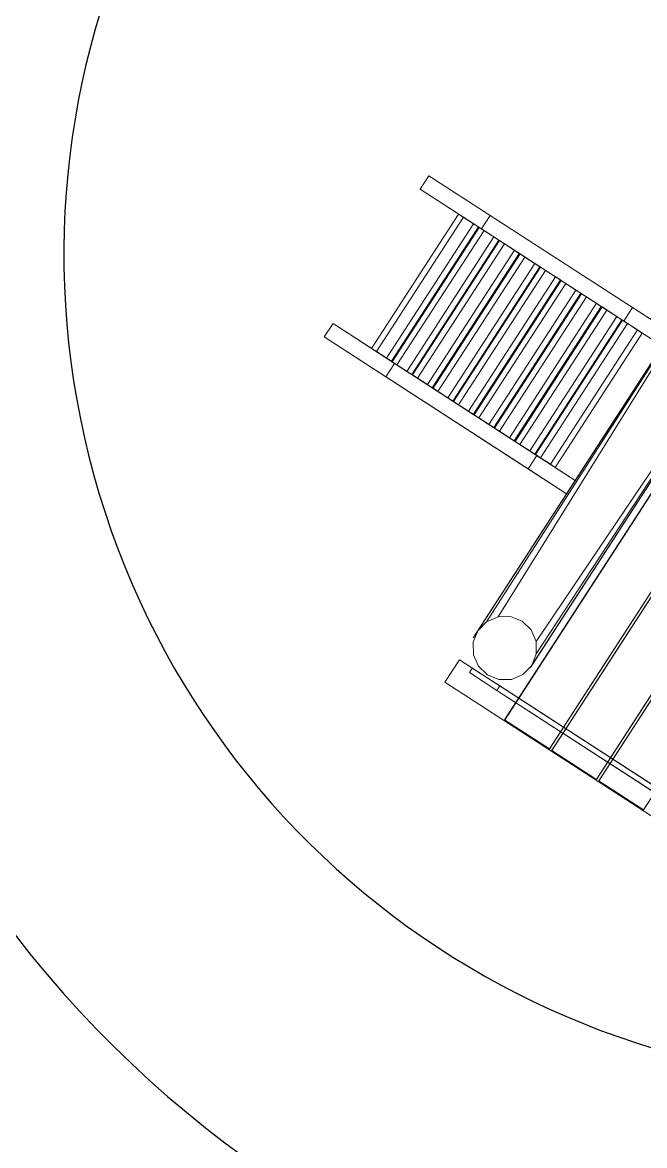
# Model space of a CAD drawing. Header units: inches. Extents: x 139 to 559, y -1 to 295.
# Drawn here: x 236.148 to 237.267, y 153.383 to 155.403 of the extents above; entities that cross this region are included whole.
import ezdxf

# ---------------------------------------------------------------- set-up
doc = ezdxf.new("R2010")
doc.units = ezdxf.units.IN
doc.header["$MEASUREMENT"] = 0
for name, color, linetype, lineweight in [('01 juegos infantiles', 32, 'Continuous', 5), ('ARSIR', 31, 'Continuous', 5), ('ARSIR BETON', 8, 'Continuous', 5), ('RUMPUT', 93, 'Continuous', 0), ('Standard', 7, 'Continuous', 0)]:
    doc.layers.add(name, color=color, linetype=linetype, lineweight=lineweight)

# ---------------------------------------------------------------- blocks, each defined once
blk = doc.blocks.new('A$C56F7531D')
at = {"layer": '01 juegos infantiles', "color": 1}
blk.add_line((0.5188, 0.2589, -1.7353), (0.5187, 0.0943, -1.7353), dxfattribs=at)
at = {"layer": '01 juegos infantiles', "color": 32, "linetype": 'ByBlock'}
for points in [[(0.6465, 0.0015, -2.1974), (0.7425, 0.0015, -2.1974), (0.7425, 2.094, -2.1974), (0.6465, 2.094, -2.1974)], [(0.6465, 2.094, -2.1571), (0.6465, 0.0015, -2.1571), (0.6465, 0.0015, -2.1974), (0.6465, 2.094, -2.1974)], [(0.6465, 0.0015, -2.1571), (0.6465, 2.094, -2.1571), (0.7425, 2.094, -2.1571), (0.7425, 0.0015, -2.1571)], [(0.7425, 0.0015, -2.1974), (0.7425, 0.0015, -2.1571), (0.7425, 2.094, -2.1571), (0.7425, 2.094, -2.1974)], [(0.7473, 0.0015, -2.1974), (0.8433, 0.0015, -2.1974), (0.8433, 2.094, -2.1974), (0.7473, 2.094, -2.1974)], [(0.7473, 2.094, -2.1571), (0.7473, 0.0015, -2.1571), (0.7473, 0.0015, -2.1974), (0.7473, 2.094, -2.1974)], [(0.7473, 0.0015, -2.1571), (0.7473, 2.094, -2.1571), (0.8433, 2.094, -2.1571), (0.8433, 0.0015, -2.1571)], [(0.8433, 0.0015, -2.1974), (0.8433, 0.0015, -2.1571), (0.8433, 2.094, -2.1571), (0.8433, 2.094, -2.1974)], [(0.8481, 0.0015, -2.1974), (0.9441, 0.0015, -2.1974), (0.9441, 2.094, -2.1974), (0.8481, 2.094, -2.1974)], [(0.8481, 2.094, -2.1571), (0.8481, 0.0015, -2.1571), (0.8481, 0.0015, -2.1974), (0.8481, 2.094, -2.1974)], [(0.8481, 0.0015, -2.1571), (0.8481, 2.094, -2.1571), (0.9441, 2.094, -2.1571), (0.9441, 0.0015, -2.1571)], [(0.9441, 0.0015, -2.1974), (0.9441, 0.0015, -2.1571), (0.9441, 2.094, -2.1571), (0.9441, 2.094, -2.1974)], [(0.6465, 0.0005, -1.2375), (0.7425, 0.0005, -1.2375), (0.7425, 1.1524, -1.2375), (0.6465, 1.1524, -1.2375)], [(0.6465, 1.1524, -1.2375), (0.6465, 1.1524, -1.1972), (0.6465, 0.0005, -1.1972), (0.6465, 0.0005, -1.2375)], [(0.6465, 0.0005, -1.1972), (0.6465, 1.1524, -1.1972), (0.7425, 1.1524, -1.1972), (0.7425, 0.0005, -1.1972)], [(0.7425, 0.0005, -1.2375), (0.7425, 0.0005, -1.1972), (0.7425, 1.1524, -1.1972), (0.7425, 1.1524, -1.2375)], [(0.7473, 0.0005, -1.2375), (0.8433, 0.0005, -1.2375), (0.8433, 1.1524, -1.2375), (0.7473, 1.1524, -1.2375)], [(0.7473, 1.1524, -1.2375), (0.7473, 1.1524, -1.1972), (0.7473, 0.0005, -1.1972), (0.7473, 0.0005, -1.2375)], [(0.7473, 0.0005, -1.1972), (0.7473, 1.1524, -1.1972), (0.8433, 1.1524, -1.1972), (0.8433, 0.0005, -1.1972)], [(0.8433, 0.0005, -1.2375), (0.8433, 0.0005, -1.1972), (0.8433, 1.1524, -1.1972), (0.8433, 1.1524, -1.2375)], [(0.8481, 0.0005, -1.2375), (0.9441, 0.0005, -1.2375), (0.9441, 1.1524, -1.2375), (0.8481, 1.1524, -1.2375)], [(0.8481, 1.1524, -1.2375), (0.8481, 1.1524, -1.1972), (0.8481, 0.0005, -1.1972), (0.8481, 0.0005, -1.2375)], [(0.8481, 0.0005, -1.1972), (0.8481, 1.1524, -1.1972), (0.9441, 1.1524, -1.1972), (0.9441, 0.0005, -1.1972)], [(0.9441, 0.0005, -1.2375), (0.9441, 0.0005, -1.1972), (0.9441, 1.1524, -1.1972), (0.9441, 1.1524, -1.2375)], [(0.5545, 0.1632, -1.2375), (0.5358, 0.1507, -1.2375), (0.5358, 0.1507, -1.1972), (0.5545, 0.1632, -1.1972)], [(0.5765, 0.1676, -1.2375), (0.5545, 0.1632, -1.2375), (0.5545, 0.1632, -1.1972), (0.5765, 0.1676, -1.1972)], [(0.5985, 0.1632, -1.2375), (0.5765, 0.1676, -1.2375), (0.5765, 0.1676, -1.1972), (0.5985, 0.1632, -1.1972)], [(0.6172, 0.1507, -1.2375), (0.5985, 0.1632, -1.2375), (0.5985, 0.1632, -1.1972), (0.6172, 0.1507, -1.1972)], [(0.5358, 0.1507, -1.2375), (0.5233, 0.132, -1.2375), (0.5233, 0.132, -1.1972), (0.5358, 0.1507, -1.1972)], [(0.6297, 0.132, -1.2375), (0.6172, 0.1507, -1.2375), (0.6172, 0.1507, -1.1972), (0.6297, 0.132, -1.1972)], [(0.5233, 0.132, -1.2375), (0.5189, 0.11, -1.2375), (0.5189, 0.11, -1.1972), (0.5233, 0.132, -1.1972)], [(0.6341, 0.11, -1.2375), (0.6297, 0.132, -1.2375), (0.6297, 0.132, -1.1972), (0.6341, 0.11, -1.1972)], [(0.5189, 0.1061, -1.2375), (0.5193, 0.108, -1.2375), (0.5189, 0.11, -1.2375)], [(0.5189, 0.1061, -1.1972), (0.5189, 0.11, -1.1972), (0.5193, 0.108, -1.1972)], [(0.5189, 0.11, -1.2375), (0.5193, 0.108, -1.2375), (0.5193, 0.108, -1.1972), (0.5189, 0.11, -1.1972)], [(0.5189, 0.1061, -1.1972), (0.5193, 0.108, -1.1972), (0.5193, 0.108, -1.2375), (0.5189, 0.1061, -1.2375)], [(0.6341, 0.1056, -1.2375), (0.6341, 0.11, -1.2375), (0.6336, 0.1075, -1.2375), (0.634, 0.1056, -1.2375)], [(0.634, 0.1056, -1.1972), (0.6336, 0.1075, -1.1972), (0.6341, 0.11, -1.1972), (0.6341, 0.1056, -1.1972)], [(0.6341, 0.11, -1.1972), (0.6336, 0.1075, -1.1972), (0.6336, 0.1075, -1.2375), (0.6341, 0.11, -1.2375)], [(0.634, 0.1056, -1.2375), (0.6336, 0.1075, -1.2375), (0.6336, 0.1075, -1.1972), (0.634, 0.1056, -1.1972)], [(0.634, 0.1056, -1.1972), (0.6341, 0.1056, -1.1972), (0.6341, 0.1056, -1.2375), (0.634, 0.1056, -1.2375)], [(0.5193, 0, -2.2934), (1.5752, 0, -2.2934), (1.5752, 0.048, -2.2934), (0.5193, 0.048, -2.2934)], [(1.5752, 0.048, -2.2934), (1.5752, 0.048, -2.1974), (0.5193, 0.048, -2.1974), (0.5193, 0.048, -2.2934)], [(0.5193, 0.048, -2.2934), (0.5193, 0.048, -2.1974), (0.5193, 0, -2.1974), (0.5193, 0, -2.2934)], [(0.5193, 0, -2.1974), (0.5193, 0.048, -2.1974), (1.5752, 0.048, -2.1974), (1.5752, 0, -2.1974)], [(0.5193, 0, -1.3335), (1.5752, 0, -1.3335), (1.5752, 0.048, -1.3335), (0.5193, 0.048, -1.3335)], [(1.5752, 0.048, -1.3335), (1.5752, 0.048, -1.2375), (0.5193, 0.048, -1.2375), (0.5193, 0.048, -1.3335)], [(0.5193, 0.048, -1.3335), (0.5193, 0.048, -1.2375), (0.5193, 0, -1.2375), (0.5193, 0, -1.3335)], [(0.5193, 0, -1.2375), (0.5193, 0.048, -1.2375), (1.5752, 0.048, -1.2375), (1.5752, 0, -1.2375)], [(0.7425, 0.0015, -2.1974), (0.6465, 0.0015, -2.1974), (0.6465, 0.0015, -2.1571), (0.7425, 0.0015, -2.1571)], [(0.6465, 0.0005, -1.2375), (0.6465, 0.0005, -1.1972), (0.7425, 0.0005, -1.1972), (0.7425, 0.0005, -1.2375)], [(0.8433, 0.0015, -2.1974), (0.7473, 0.0015, -2.1974), (0.7473, 0.0015, -2.1571), (0.8433, 0.0015, -2.1571)], [(0.7473, 0.0005, -1.2375), (0.7473, 0.0005, -1.1972), (0.8433, 0.0005, -1.1972), (0.8433, 0.0005, -1.2375)], [(0.9441, 0.0015, -2.1974), (0.8481, 0.0015, -2.1974), (0.8481, 0.0015, -2.1571), (0.9441, 0.0015, -2.1571)], [(0.8481, 0.0005, -1.2375), (0.8481, 0.0005, -1.1972), (0.9441, 0.0005, -1.1972), (0.9441, 0.0005, -1.2375)], [(0.5193, 0, -2.2934), (0.5193, 0, -2.1974), (1.5752, 0, -2.1974), (1.5752, 0, -2.2934)], [(0.5193, 0, -1.3335), (0.5193, 0, -1.2375), (1.5752, 0, -1.2375), (1.5752, 0, -1.3335)]]:
    blk.add_3dface(points, dxfattribs=at)
at = {"layer": '01 juegos infantiles', "color": 1, "linetype": 'ByBlock'}
for points, invisible_edges in [([(0.5189, 0.11, -2.1571), (0.6341, 1.0472, -2.1571), (0.5233, 0.132, -2.1571)], 3), ([(0.5232, 1.0252, -2.1974), (0.5189, 1.0467, -2.1974), (0.6341, 0.11, -2.1974)], 14), ([(0.6341, 0.11, -2.1974), (0.5189, 1.0467, -2.1974), (0.6297, 0.132, -2.1974)], 3), ([(0.6297, 0.132, -2.1974), (0.5189, 1.0467, -2.1974), (0.6172, 0.1507, -2.1974)], 3), ([(0.6172, 0.1507, -2.1974), (0.5189, 1.0467, -2.1974), (0.5985, 0.1632, -2.1974)], 3), ([(0.5985, 0.1632, -2.1974), (0.5189, 1.0467, -2.1974), (0.5765, 0.1676, -2.1974)], 3), ([(0.5765, 0.1676, -2.1974), (0.5189, 1.0467, -2.1974), (0.5545, 0.1632, -2.1974)], 3), ([(0.5545, 0.1632, -2.1974), (0.5189, 1.0467, -2.1974), (0.5358, 0.1507, -2.1974)], 3), ([(0.5189, 1.0467, -2.1974), (0.5233, 0.132, -2.1974), (0.5189, 0.11, -2.1974)], 1), ([(0.5233, 0.132, -2.1974), (0.5189, 1.0467, -2.1974), (0.5358, 0.1507, -2.1974)], 3), ([(0.5189, 1.0467, -2.1571), (0.5232, 1.0252, -2.1571), (0.5189, 0.11, -2.1571)], 2), ([(0.5233, 0.132, -2.1571), (0.6341, 1.0472, -2.1571), (0.5358, 0.1507, -2.1571)], 3), ([(0.5358, 0.1507, -2.1571), (0.6341, 1.0472, -2.1571), (0.5545, 0.1632, -2.1571)], 3), ([(0.5545, 0.1632, -2.1571), (0.6341, 1.0472, -2.1571), (0.5765, 0.1676, -2.1571)], 3), ([(0.5765, 0.1676, -2.1571), (0.6341, 1.0472, -2.1571), (0.5985, 0.1632, -2.1571)], 3), ([(0.5985, 0.1632, -2.1571), (0.6341, 1.0472, -2.1571), (0.6172, 0.1507, -2.1571)], 3), ([(0.6297, 0.132, -2.1571), (0.6341, 1.0472, -2.1571), (0.6172, 0.1507, -2.1571)], 3), ([(0.6341, 1.0472, -2.1974), (0.6296, 1.0252, -2.1974), (0.6341, 0.11, -2.1974)], 3), ([(0.6341, 1.0472, -2.1571), (0.6297, 0.132, -2.1571), (0.6341, 0.11, -2.1571)], 1), ([(0.5232, 1.0252, -2.1571), (0.5357, 1.0065, -2.1571), (0.5189, 0.11, -2.1571)], 14), ([(0.6171, 1.0065, -2.1571), (0.6296, 1.0252, -2.1571), (0.5189, 0.11, -2.1571)], 14), ([(0.5357, 1.0065, -2.1974), (0.5232, 1.0252, -2.1974), (0.6341, 0.11, -2.1974)], 14), ([(0.6296, 1.0252, -2.1974), (0.6171, 1.0065, -2.1974), (0.6341, 0.11, -2.1974)], 14), ([(0.5357, 1.0065, -2.1571), (0.5544, 0.994, -2.1571), (0.5189, 0.11, -2.1571)], 14), ([(0.5984, 0.994, -2.1571), (0.6171, 1.0065, -2.1571), (0.5189, 0.11, -2.1571)], 14), ([(0.5544, 0.994, -2.1571), (0.5764, 0.9896, -2.1571), (0.5189, 0.11, -2.1571)], 14), ([(0.5764, 0.9896, -2.1571), (0.5984, 0.994, -2.1571), (0.5189, 0.11, -2.1571)], 14), ([(0.5544, 0.994, -2.1974), (0.5357, 1.0065, -2.1974), (0.6341, 0.11, -2.1974)], 14), ([(0.5764, 0.9896, -2.1974), (0.5544, 0.994, -2.1974), (0.6341, 0.11, -2.1974)], 14), ([(0.5984, 0.994, -2.1974), (0.5764, 0.9896, -2.1974), (0.6341, 0.11, -2.1974)], 14), ([(0.6171, 1.0065, -2.1974), (0.5984, 0.994, -2.1974), (0.6341, 0.11, -2.1974)], 14)]:
    blk.add_3dface(points, dxfattribs=dict(at, invisible_edges=invisible_edges))
for points in [[(0.5189, 0.107, -2.1571), (0.5189, 0.107, -2.1974), (0.5189, 1.0467, -2.1974), (0.5189, 1.0467, -2.1571)], [(0.6341, 0.1065, -2.1571), (0.6341, 1.0472, -2.1571), (0.6341, 1.0472, -2.1974), (0.6341, 0.1065, -2.1974)], [(0.5545, 0.1632, -2.1974), (0.5358, 0.1507, -2.1974), (0.5358, 0.1507, -2.1571), (0.5545, 0.1632, -2.1571)], [(0.5765, 0.1676, -2.1974), (0.5545, 0.1632, -2.1974), (0.5545, 0.1632, -2.1571), (0.5765, 0.1676, -2.1571)], [(0.5985, 0.1632, -2.1974), (0.5765, 0.1676, -2.1974), (0.5765, 0.1676, -2.1571), (0.5985, 0.1632, -2.1571)], [(0.6172, 0.1507, -2.1974), (0.5985, 0.1632, -2.1974), (0.5985, 0.1632, -2.1571), (0.6172, 0.1507, -2.1571)], [(0.5358, 0.1507, -2.1974), (0.5233, 0.132, -2.1974), (0.5233, 0.132, -2.1571), (0.5358, 0.1507, -2.1571)], [(0.6297, 0.132, -2.1974), (0.6172, 0.1507, -2.1974), (0.6172, 0.1507, -2.1571), (0.6297, 0.132, -2.1571)], [(0.5233, 0.132, -2.1974), (0.5189, 0.11, -2.1974), (0.5189, 0.11, -2.1571), (0.5233, 0.132, -2.1571)], [(0.6341, 0.11, -2.1974), (0.6297, 0.132, -2.1974), (0.6297, 0.132, -2.1571), (0.6341, 0.11, -2.1571)], [(0.5189, 0.107, -2.1974), (0.5192, 0.1085, -2.1974), (0.5189, 0.11, -2.1974)], [(0.5189, 0.107, -2.1571), (0.5189, 0.11, -2.1571), (0.5192, 0.1085, -2.1571)], [(0.5189, 0.11, -2.1974), (0.5192, 0.1085, -2.1974), (0.5192, 0.1085, -2.1571), (0.5189, 0.11, -2.1571)], [(0.5189, 0.107, -2.1571), (0.5192, 0.1085, -2.1571), (0.5192, 0.1085, -2.1974), (0.5189, 0.107, -2.1974)], [(0.6341, 0.1065, -2.1974), (0.6341, 0.11, -2.1974), (0.6337, 0.108, -2.1974), (0.634, 0.1065, -2.1974)], [(0.634, 0.1065, -2.1571), (0.6337, 0.108, -2.1571), (0.6341, 0.11, -2.1571), (0.6341, 0.1065, -2.1571)], [(0.6341, 0.11, -2.1571), (0.6337, 0.108, -2.1571), (0.6337, 0.108, -2.1974), (0.6341, 0.11, -2.1974)], [(0.634, 0.1065, -2.1974), (0.6337, 0.108, -2.1974), (0.6337, 0.108, -2.1571), (0.634, 0.1065, -2.1571)], [(0.6341, 0.1065, -2.1974), (0.634, 0.1065, -2.1974), (0.634, 0.1065, -2.1571), (0.6341, 0.1065, -2.1571)]]:
    blk.add_3dface(points, dxfattribs=at)
at = {"layer": '01 juegos infantiles', "color": 32, "linetype": 'ByBlock'}
for points, invisible_edges in [([(0.5189, 0.11, -1.1972), (0.6341, 1.0463, -1.1972), (0.5233, 0.132, -1.1972)], 3), ([(0.5232, 1.0242, -1.2375), (0.5189, 1.0458, -1.2375), (0.6341, 0.11, -1.2375)], 14), ([(0.6341, 0.11, -1.2375), (0.5189, 1.0458, -1.2375), (0.6297, 0.132, -1.2375)], 3), ([(0.6297, 0.132, -1.2375), (0.5189, 1.0458, -1.2375), (0.6172, 0.1507, -1.2375)], 3), ([(0.6172, 0.1507, -1.2375), (0.5189, 1.0458, -1.2375), (0.5985, 0.1632, -1.2375)], 3), ([(0.5985, 0.1632, -1.2375), (0.5189, 1.0458, -1.2375), (0.5765, 0.1676, -1.2375)], 3), ([(0.5765, 0.1676, -1.2375), (0.5189, 1.0458, -1.2375), (0.5545, 0.1632, -1.2375)], 3), ([(0.5545, 0.1632, -1.2375), (0.5189, 1.0458, -1.2375), (0.5358, 0.1507, -1.2375)], 3), ([(0.5189, 0.11, -1.2375), (0.5233, 0.132, -1.2375), (0.5189, 1.0458, -1.2375)], 12), ([(0.5358, 0.1507, -1.2375), (0.5189, 1.0458, -1.2375), (0.5233, 0.132, -1.2375)], 14), ([(0.5189, 1.0458, -1.2375), (0.5189, 1.0458, -1.1972), (0.5189, 0.11, -1.2375)], 2), ([(0.5189, 1.0458, -1.1972), (0.5232, 1.0242, -1.1972), (0.5189, 0.11, -1.1972)], 2), ([(0.5233, 0.132, -1.1972), (0.6341, 1.0463, -1.1972), (0.5358, 0.1507, -1.1972)], 3), ([(0.5358, 0.1507, -1.1972), (0.6341, 1.0463, -1.1972), (0.5545, 0.1632, -1.1972)], 3), ([(0.5545, 0.1632, -1.1972), (0.6341, 1.0463, -1.1972), (0.5765, 0.1676, -1.1972)], 3), ([(0.5765, 0.1676, -1.1972), (0.6341, 1.0463, -1.1972), (0.5985, 0.1632, -1.1972)], 3), ([(0.5985, 0.1632, -1.1972), (0.6341, 1.0463, -1.1972), (0.6172, 0.1507, -1.1972)], 3), ([(0.6172, 0.1507, -1.1972), (0.6341, 1.0463, -1.1972), (0.6297, 0.132, -1.1972)], 14), ([(0.6341, 1.0463, -1.2375), (0.6296, 1.0242, -1.2375), (0.6341, 0.11, -1.2375)], 3), ([(0.6341, 0.11, -1.1972), (0.6297, 0.132, -1.1972), (0.6341, 1.0463, -1.1972)], 12), ([(0.6341, 1.0463, -1.2375), (0.6341, 0.11, -1.2375), (0.6341, 1.0463, -1.1972)], 2), ([(0.6341, 0.1056, -1.2375), (0.6341, 0.1056, -1.1972), (0.6341, 1.0463, -1.1972)], 14), ([(0.6341, 1.0463, -1.1972), (0.6341, 0.11, -1.2375), (0.6341, 0.1056, -1.2375)], 13), ([(0.5232, 1.0242, -1.1972), (0.5357, 1.0056, -1.1972), (0.5189, 0.11, -1.1972)], 14), ([(0.6171, 1.0056, -1.1972), (0.6296, 1.0242, -1.1972), (0.5189, 0.11, -1.1972)], 14), ([(0.5357, 1.0056, -1.2375), (0.5232, 1.0242, -1.2375), (0.6341, 0.11, -1.2375)], 14), ([(0.6296, 1.0242, -1.2375), (0.6171, 1.0056, -1.2375), (0.6341, 0.11, -1.2375)], 14), ([(0.5357, 1.0056, -1.1972), (0.5544, 0.9931, -1.1972), (0.5189, 0.11, -1.1972)], 14), ([(0.5984, 0.9931, -1.1972), (0.6171, 1.0056, -1.1972), (0.5189, 0.11, -1.1972)], 14), ([(0.5544, 0.9931, -1.1972), (0.5764, 0.9887, -1.1972), (0.5189, 0.11, -1.1972)], 14), ([(0.5764, 0.9887, -1.1972), (0.5984, 0.9931, -1.1972), (0.5189, 0.11, -1.1972)], 14), ([(0.5544, 0.9931, -1.2375), (0.5357, 1.0056, -1.2375), (0.6341, 0.11, -1.2375)], 14), ([(0.5764, 0.9887, -1.2375), (0.5544, 0.9931, -1.2375), (0.6341, 0.11, -1.2375)], 14), ([(0.5984, 0.9931, -1.2375), (0.5764, 0.9887, -1.2375), (0.6341, 0.11, -1.2375)], 14), ([(0.6171, 1.0056, -1.2375), (0.5984, 0.9931, -1.2375), (0.6341, 0.11, -1.2375)], 14), ([(0.5189, 0.1061, -1.1972), (0.5189, 0.1061, -1.2375), (0.5189, 0.11, -1.2375)], 12)]:
    blk.add_3dface(points, dxfattribs=dict(at, invisible_edges=invisible_edges))
at = {"layer": '01 juegos infantiles', "color": 22, "linetype": 'ByBlock'}
for points in [[(0.4363, 0.7199, -1.1972), (0, 0.7199, -2.3971), (0, 0.7487, -2.3971), (0.4363, 0.7487, -1.1972)], [(0.1316, 0.7199, -2.3971), (0.1316, 0.7487, -2.3971), (0, 0.7487, -2.3971), (0, 0.7199, -2.3971)], [(0.5189, 0.7487, -1.3353), (0.1316, 0.7487, -2.3971), (0.1316, 0.7199, -2.3971), (0.5189, 0.7199, -1.3353)], [(0.5189, 0.7487, -1.1972), (0.5189, 0.7199, -1.1972), (0.4363, 0.7199, -1.1972), (0.4363, 0.7487, -1.1972)], [(0.0825, 0.432, -2.3049), (0.1143, 0.432, -2.3145), (0.1143, 0.7199, -2.3145), (0.0825, 0.7199, -2.3049)], [(0.1143, 0.7199, -2.3145), (0.1248, 0.7199, -2.2855), (0.093, 0.7199, -2.2759), (0.0825, 0.7199, -2.3049)], [(0.0825, 0.7199, -2.3049), (0.093, 0.7199, -2.2759), (0.093, 0.432, -2.2759), (0.0825, 0.432, -2.3049)], [(0.093, 0.432, -2.2759), (0.093, 0.7199, -2.2759), (0.1248, 0.7199, -2.2855), (0.1249, 0.432, -2.2855)], [(0.1143, 0.432, -2.3145), (0.1249, 0.432, -2.2855), (0.1248, 0.7199, -2.2855), (0.1143, 0.7199, -2.3145)], [(0.1264, 0.432, -2.184), (0.1583, 0.432, -2.1936), (0.1582, 0.7199, -2.1936), (0.1264, 0.7199, -2.184)], [(0.1582, 0.7199, -2.1936), (0.1687, 0.7199, -2.1646), (0.1369, 0.7199, -2.155), (0.1264, 0.7199, -2.184)], [(0.1264, 0.7199, -2.184), (0.1369, 0.7199, -2.155), (0.137, 0.432, -2.155), (0.1264, 0.432, -2.184)], [(0.137, 0.432, -2.155), (0.1369, 0.7199, -2.155), (0.1687, 0.7199, -2.1646), (0.1688, 0.432, -2.1646)], [(0.1583, 0.432, -2.1936), (0.1688, 0.432, -2.1646), (0.1687, 0.7199, -2.1646), (0.1582, 0.7199, -2.1936)], [(0.1702, 0.432, -2.0631), (0.202, 0.432, -2.0727), (0.202, 0.7199, -2.0727), (0.1702, 0.7199, -2.0631)], [(0.202, 0.7199, -2.0727), (0.2125, 0.7199, -2.0437), (0.1807, 0.7199, -2.0341), (0.1702, 0.7199, -2.0631)], [(0.1702, 0.7199, -2.0631), (0.1807, 0.7199, -2.0341), (0.1808, 0.432, -2.0341), (0.1702, 0.432, -2.0631)], [(0.1808, 0.432, -2.0341), (0.1807, 0.7199, -2.0341), (0.2125, 0.7199, -2.0437), (0.2126, 0.432, -2.0437)], [(0.202, 0.432, -2.0727), (0.2126, 0.432, -2.0437), (0.2125, 0.7199, -2.0437), (0.202, 0.7199, -2.0727)], [(0.2142, 0.432, -1.9422), (0.246, 0.432, -1.9518), (0.246, 0.7199, -1.9518), (0.2141, 0.7199, -1.9422)], [(0.246, 0.7199, -1.9518), (0.2565, 0.7199, -1.9228), (0.2247, 0.7199, -1.9132), (0.2141, 0.7199, -1.9422)], [(0.2141, 0.7199, -1.9422), (0.2247, 0.7199, -1.9132), (0.2247, 0.432, -1.9132), (0.2142, 0.432, -1.9422)], [(0.2247, 0.432, -1.9132), (0.2247, 0.7199, -1.9132), (0.2565, 0.7199, -1.9228), (0.2565, 0.432, -1.9228)], [(0.246, 0.432, -1.9518), (0.2565, 0.432, -1.9228), (0.2565, 0.7199, -1.9228), (0.246, 0.7199, -1.9518)], [(0.2581, 0.432, -1.8213), (0.2899, 0.432, -1.8309), (0.2899, 0.7199, -1.8309), (0.2581, 0.7199, -1.8213)], [(0.2899, 0.7199, -1.8309), (0.3004, 0.7199, -1.8019), (0.2686, 0.7199, -1.7923), (0.2581, 0.7199, -1.8213)], [(0.2581, 0.7199, -1.8213), (0.2686, 0.7199, -1.7923), (0.2686, 0.432, -1.7923), (0.2581, 0.432, -1.8213)], [(0.2686, 0.432, -1.7923), (0.2686, 0.7199, -1.7923), (0.3004, 0.7199, -1.8019), (0.3005, 0.432, -1.8019)], [(0.2899, 0.432, -1.8309), (0.3005, 0.432, -1.8019), (0.3004, 0.7199, -1.8019), (0.2899, 0.7199, -1.8309)], [(0.302, 0.432, -1.7004), (0.3338, 0.432, -1.71), (0.3338, 0.7199, -1.71), (0.3019, 0.7199, -1.7004)], [(0.3338, 0.7199, -1.71), (0.3443, 0.7199, -1.681), (0.3125, 0.7199, -1.6714), (0.3019, 0.7199, -1.7004)], [(0.3019, 0.7199, -1.7004), (0.3125, 0.7199, -1.6714), (0.3125, 0.432, -1.6714), (0.302, 0.432, -1.7004)], [(0.3125, 0.432, -1.6714), (0.3125, 0.7199, -1.6714), (0.3443, 0.7199, -1.681), (0.3443, 0.432, -1.681)], [(0.3338, 0.432, -1.71), (0.3443, 0.432, -1.681), (0.3443, 0.7199, -1.681), (0.3338, 0.7199, -1.71)], [(0.3459, 0.432, -1.5795), (0.3777, 0.432, -1.5891), (0.3777, 0.7199, -1.5891), (0.3459, 0.7199, -1.5795)], [(0.3777, 0.7199, -1.5891), (0.3882, 0.7199, -1.5601), (0.3564, 0.7199, -1.5505), (0.3459, 0.7199, -1.5795)], [(0.3459, 0.7199, -1.5795), (0.3564, 0.7199, -1.5505), (0.3564, 0.432, -1.5505), (0.3459, 0.432, -1.5795)], [(0.3564, 0.432, -1.5505), (0.3564, 0.7199, -1.5505), (0.3882, 0.7199, -1.5601), (0.3883, 0.432, -1.5601)], [(0.3777, 0.432, -1.5891), (0.3883, 0.432, -1.5601), (0.3882, 0.7199, -1.5601), (0.3777, 0.7199, -1.5891)], [(0.3898, 0.432, -1.4586), (0.4216, 0.432, -1.4682), (0.4216, 0.7199, -1.4682), (0.3897, 0.7199, -1.4586)], [(0.4216, 0.7199, -1.4682), (0.4321, 0.7199, -1.4391), (0.4003, 0.7199, -1.4295), (0.3897, 0.7199, -1.4586)], [(0.3897, 0.7199, -1.4586), (0.4003, 0.7199, -1.4295), (0.4003, 0.432, -1.4296), (0.3898, 0.432, -1.4586)], [(0.4003, 0.432, -1.4296), (0.4003, 0.7199, -1.4295), (0.4321, 0.7199, -1.4391), (0.4321, 0.432, -1.4392)], [(0.4216, 0.432, -1.4682), (0.4321, 0.432, -1.4392), (0.4321, 0.7199, -1.4391), (0.4216, 0.7199, -1.4682)], [(0.4337, 0.432, -1.3377), (0.4655, 0.432, -1.3473), (0.4655, 0.7199, -1.3473), (0.4337, 0.7199, -1.3377)], [(0.4655, 0.7199, -1.3473), (0.476, 0.7199, -1.3182), (0.4442, 0.7199, -1.3086), (0.4337, 0.7199, -1.3377)], [(0.4337, 0.7199, -1.3377), (0.4442, 0.7199, -1.3086), (0.4442, 0.432, -1.3086), (0.4337, 0.432, -1.3377)], [(0.4442, 0.432, -1.3086), (0.4442, 0.7199, -1.3086), (0.476, 0.7199, -1.3182), (0.4761, 0.432, -1.3183)], [(0.4655, 0.432, -1.3473), (0.4761, 0.432, -1.3183), (0.476, 0.7199, -1.3182), (0.4655, 0.7199, -1.3473)], [(0.4363, 0.4032, -1.1972), (0, 0.4032, -2.3971), (0, 0.4319, -2.3971), (0.4363, 0.4319, -1.1972)], [(0.1316, 0.4032, -2.3971), (0.1316, 0.4319, -2.3971), (0, 0.4319, -2.3971), (0, 0.4032, -2.3971)], [(0.0825, 0.432, -2.3049), (0.093, 0.432, -2.2759), (0.1249, 0.432, -2.2855), (0.1143, 0.432, -2.3145)], [(0.1264, 0.432, -2.184), (0.137, 0.432, -2.155), (0.1688, 0.432, -2.1646), (0.1583, 0.432, -2.1936)], [(0.5189, 0.4319, -1.3353), (0.1316, 0.4319, -2.3971), (0.1316, 0.4032, -2.3971), (0.5189, 0.4032, -1.3353)], [(0.1702, 0.432, -2.0631), (0.1808, 0.432, -2.0341), (0.2126, 0.432, -2.0437), (0.202, 0.432, -2.0727)], [(0.2142, 0.432, -1.9422), (0.2247, 0.432, -1.9132), (0.2565, 0.432, -1.9228), (0.246, 0.432, -1.9518)], [(0.2581, 0.432, -1.8213), (0.2686, 0.432, -1.7923), (0.3005, 0.432, -1.8019), (0.2899, 0.432, -1.8309)], [(0.302, 0.432, -1.7004), (0.3125, 0.432, -1.6714), (0.3443, 0.432, -1.681), (0.3338, 0.432, -1.71)], [(0.3459, 0.432, -1.5795), (0.3564, 0.432, -1.5505), (0.3883, 0.432, -1.5601), (0.3777, 0.432, -1.5891)], [(0.3898, 0.432, -1.4586), (0.4003, 0.432, -1.4296), (0.4321, 0.432, -1.4392), (0.4216, 0.432, -1.4682)], [(0.4337, 0.432, -1.3377), (0.4442, 0.432, -1.3086), (0.4761, 0.432, -1.3183), (0.4655, 0.432, -1.3473)], [(0.5189, 0.4319, -1.1972), (0.5189, 0.4032, -1.1972), (0.4363, 0.4032, -1.1972), (0.4363, 0.4319, -1.1972)], [(0.5189, 0.4319, -1.3353), (0.5189, 0.4032, -1.3353), (0.5189, 0.4032, -1.1972), (0.5189, 0.4319, -1.1972)], [(0.5545, 0.1632, -2.3971), (0.5545, 0.1632, -0.5264), (0.5358, 0.1507, -0.5264), (0.5358, 0.1507, -2.3971)], [(0.5765, 0.1676, -2.3971), (0.5765, 0.1676, -0.5264), (0.5545, 0.1632, -0.5264), (0.5545, 0.1632, -2.3971)], [(0.5985, 0.1632, -2.3971), (0.5985, 0.1632, -0.5264), (0.5765, 0.1676, -0.5264), (0.5765, 0.1676, -2.3971)], [(0.6172, 0.1507, -2.3971), (0.6172, 0.1507, -0.5264), (0.5985, 0.1632, -0.5264), (0.5985, 0.1632, -2.3971)], [(0.5358, 0.1507, -2.3971), (0.5358, 0.1507, -0.5264), (0.5233, 0.132, -0.5264), (0.5233, 0.132, -2.3971)], [(0.6297, 0.132, -2.3971), (0.6297, 0.132, -0.5264), (0.6172, 0.1507, -0.5264), (0.6172, 0.1507, -2.3971)], [(0.5233, 0.132, -2.3971), (0.5233, 0.132, -0.5264), (0.5189, 0.11, -0.5264), (0.5189, 0.11, -2.3971)], [(0.6341, 0.11, -2.3971), (0.6341, 0.11, -0.5264), (0.6297, 0.132, -0.5264), (0.6297, 0.132, -2.3971)], [(0.5189, 0.11, -2.3971), (0.5189, 0.11, -0.5264), (0.5233, 0.088, -0.5264), (0.5233, 0.088, -2.3971)], [(0.6297, 0.088, -2.3971), (0.6297, 0.088, -0.5264), (0.6341, 0.11, -0.5264), (0.6341, 0.11, -2.3971)], [(0.5233, 0.088, -2.3971), (0.5233, 0.088, -0.5264), (0.5358, 0.0693, -0.5264), (0.5358, 0.0693, -2.3971)], [(0.6172, 0.0693, -2.3971), (0.6172, 0.0693, -0.5264), (0.6297, 0.088, -0.5264), (0.6297, 0.088, -2.3971)], [(0.5358, 0.0693, -2.3971), (0.5358, 0.0693, -0.5264), (0.5545, 0.0568, -0.5264), (0.5545, 0.0568, -2.3971)], [(0.5985, 0.0568, -2.3971), (0.5985, 0.0568, -0.5264), (0.6172, 0.0693, -0.5264), (0.6172, 0.0693, -2.3971)], [(0.5545, 0.0568, -2.3971), (0.5545, 0.0568, -0.5264), (0.5765, 0.0524, -0.5264), (0.5765, 0.0524, -2.3971)], [(0.5765, 0.0524, -2.3971), (0.5765, 0.0524, -0.5264), (0.5985, 0.0568, -0.5264), (0.5985, 0.0568, -2.3971)]]:
    blk.add_3dface(points, dxfattribs=at)
for points, invisible_edges in [([(0, 0.7487, -2.3971), (0.1316, 0.7487, -2.3971), (0.5189, 0.7487, -1.1972)], 14), ([(0.5189, 0.7487, -1.1972), (0.4363, 0.7487, -1.1972), (0, 0.7487, -2.3971)], 12), ([(0.5189, 0.7487, -1.3353), (0.5189, 0.7487, -1.1972), (0.1316, 0.7487, -2.3971)], 2), ([(0.4363, 0.7199, -1.1972), (0.5189, 0.7199, -1.1972), (0, 0.7199, -2.3971)], 2), ([(0.1316, 0.7199, -2.3971), (0, 0.7199, -2.3971), (0.5189, 0.7199, -1.1972)], 14), ([(0.5189, 0.7199, -1.1972), (0.5189, 0.7199, -1.3353), (0.1316, 0.7199, -2.3971)], 12), ([(0, 0.4319, -2.3971), (0.1316, 0.4319, -2.3971), (0.5189, 0.4319, -1.1972)], 14), ([(0.5189, 0.4319, -1.1972), (0.4363, 0.4319, -1.1972), (0, 0.4319, -2.3971)], 12), ([(0.5189, 0.4319, -1.3353), (0.5189, 0.4319, -1.1972), (0.1316, 0.4319, -2.3971)], 2), ([(0.4363, 0.4032, -1.1972), (0.5189, 0.4032, -1.1972), (0, 0.4032, -2.3971)], 2), ([(0.1316, 0.4032, -2.3971), (0, 0.4032, -2.3971), (0.5189, 0.4032, -1.1972)], 14), ([(0.5189, 0.4032, -1.1972), (0.5189, 0.4032, -1.3353), (0.1316, 0.4032, -2.3971)], 12), ([(0.5358, 0.1507, -2.3971), (0.6341, 0.11, -2.3971), (0.5545, 0.1632, -2.3971)], 3), ([(0.5545, 0.1632, -0.5264), (0.5765, 0.0524, -0.5264), (0.5358, 0.1507, -0.5264)], 3), ([(0.5545, 0.1632, -2.3971), (0.6341, 0.11, -2.3971), (0.5765, 0.1676, -2.3971)], 3), ([(0.5765, 0.1676, -0.5264), (0.5765, 0.0524, -0.5264), (0.5545, 0.1632, -0.5264)], 3), ([(0.5765, 0.1676, -2.3971), (0.6341, 0.11, -2.3971), (0.5985, 0.1632, -2.3971)], 3), ([(0.5985, 0.1632, -0.5264), (0.5765, 0.0524, -0.5264), (0.5765, 0.1676, -0.5264)], 3), ([(0.6172, 0.1507, -0.5264), (0.5765, 0.0524, -0.5264), (0.5985, 0.1632, -0.5264)], 3), ([(0.6297, 0.132, -2.3971), (0.6172, 0.1507, -2.3971), (0.5985, 0.1632, -2.3971)], 12), ([(0.5985, 0.1632, -2.3971), (0.6341, 0.11, -2.3971), (0.6297, 0.132, -2.3971)], 13), ([(0.5233, 0.132, -2.3971), (0.6341, 0.11, -2.3971), (0.5358, 0.1507, -2.3971)], 3), ([(0.5358, 0.1507, -0.5264), (0.5765, 0.0524, -0.5264), (0.5233, 0.132, -0.5264)], 3), ([(0.6297, 0.132, -0.5264), (0.5765, 0.0524, -0.5264), (0.6172, 0.1507, -0.5264)], 3), ([(0.5189, 0.11, -2.3971), (0.6341, 0.11, -2.3971), (0.5233, 0.132, -2.3971)], 3), ([(0.5233, 0.132, -0.5264), (0.5765, 0.0524, -0.5264), (0.5189, 0.11, -0.5264)], 3), ([(0.6341, 0.11, -0.5264), (0.5765, 0.0524, -0.5264), (0.6297, 0.132, -0.5264)], 3), ([(0.5233, 0.088, -2.3971), (0.6341, 0.11, -2.3971), (0.5189, 0.11, -2.3971)], 3), ([(0.5189, 0.11, -0.5264), (0.5765, 0.0524, -0.5264), (0.5233, 0.088, -0.5264)], 3), ([(0.5358, 0.0693, -2.3971), (0.6341, 0.11, -2.3971), (0.5233, 0.088, -2.3971)], 3), ([(0.5545, 0.0568, -2.3971), (0.6341, 0.11, -2.3971), (0.5358, 0.0693, -2.3971)], 3), ([(0.5765, 0.0524, -2.3971), (0.6341, 0.11, -2.3971), (0.5545, 0.0568, -2.3971)], 3), ([(0.5985, 0.0568, -2.3971), (0.6341, 0.11, -2.3971), (0.5765, 0.0524, -2.3971)], 3), ([(0.6297, 0.088, -0.5264), (0.5765, 0.0524, -0.5264), (0.6341, 0.11, -0.5264)], 3), ([(0.6297, 0.088, -2.3971), (0.6341, 0.11, -2.3971), (0.5985, 0.0568, -2.3971)], 14), ([(0.5545, 0.0568, -0.5264), (0.5358, 0.0693, -0.5264), (0.5233, 0.088, -0.5264)], 12), ([(0.5233, 0.088, -0.5264), (0.5765, 0.0524, -0.5264), (0.5545, 0.0568, -0.5264)], 13), ([(0.5985, 0.0568, -0.5264), (0.5765, 0.0524, -0.5264), (0.6297, 0.088, -0.5264)], 14), ([(0.6172, 0.0693, -2.3971), (0.6297, 0.088, -2.3971), (0.5985, 0.0568, -2.3971)], 2), ([(0.6172, 0.0693, -0.5264), (0.5985, 0.0568, -0.5264), (0.6297, 0.088, -0.5264)], 2)]:
    blk.add_3dface(points, dxfattribs=dict(at, invisible_edges=invisible_edges))
at = {"layer": '01 juegos infantiles', "color": 240, "linetype": 'ByBlock'}
for points in [[(0.5471, 0.048, -0.7054), (0.6058, 0.048, -0.6765), (0.6058, 0.0384, -0.6765), (0.5471, 0.0384, -0.7054)], [(0.5471, 0.048, -1.0181), (0.5471, 0.048, -0.7054), (0.5471, 0.0384, -0.7054), (0.5471, 0.0384, -1.0181)], [(0.6058, 0.048, -1.047), (0.5471, 0.048, -1.0181), (0.5471, 0.0384, -1.0181), (0.6058, 0.0384, -1.047)], [(0.6058, 0.048, -0.5264), (1.5458, 0.048, -0.5264), (1.5458, 0.0384, -0.5264), (0.6058, 0.0384, -0.5264)], [(0.6058, 0.048, -0.6765), (0.6058, 0.048, -0.5264), (0.6058, 0.0384, -0.5264), (0.6058, 0.0384, -0.6765)], [(0.6058, 0.048, -1.1972), (0.6058, 0.048, -1.047), (0.6058, 0.0384, -1.047), (0.6058, 0.0384, -1.1972)], [(1.5458, 0.048, -1.1972), (0.6058, 0.048, -1.1972), (0.6058, 0.0384, -1.1972), (1.5458, 0.0384, -1.1972)]]:
    blk.add_3dface(points, dxfattribs=at)
for points, invisible_edges in [([(0.6058, 0.048, -1.047), (1.5458, 0.048, -0.6265), (0.5471, 0.048, -1.0181)], 3), ([(0.5471, 0.048, -1.0181), (1.5458, 0.048, -0.6265), (0.5471, 0.048, -0.7054)], 3), ([(0.5471, 0.048, -0.7054), (1.5458, 0.048, -0.6265), (0.6058, 0.048, -0.6765)], 3), ([(1.5458, 0.048, -1.1972), (1.487, 0.048, -1.0682), (0.6058, 0.048, -1.1972)], 3), ([(1.487, 0.048, -1.0682), (1.487, 0.048, -0.6554), (0.6058, 0.048, -1.1972)], 14), ([(0.6058, 0.048, -1.1972), (1.487, 0.048, -0.6554), (0.6058, 0.048, -1.047)], 3), ([(1.487, 0.048, -0.6554), (1.5458, 0.048, -0.6265), (0.6058, 0.048, -1.047)], 14), ([(1.5458, 0.048, -0.5264), (0.6058, 0.048, -0.5264), (0.6058, 0.048, -0.6765)], 12), ([(0.6058, 0.048, -0.6765), (1.5458, 0.048, -0.6265), (1.5458, 0.048, -0.5264)], 13), ([(0.6058, 0.0384, -0.6765), (1.5458, 0.0384, -0.6265), (0.5471, 0.0384, -0.7054)], 3), ([(0.5471, 0.0384, -0.7054), (1.5458, 0.0384, -0.6265), (0.5471, 0.0384, -1.0181)], 3), ([(0.5471, 0.0384, -1.0181), (1.5458, 0.0384, -0.6265), (0.6058, 0.0384, -1.047)], 3), ([(0.6058, 0.0384, -0.5264), (1.5458, 0.0384, -0.5264), (0.6058, 0.0384, -0.6765)], 2), ([(1.5458, 0.0384, -0.5264), (1.5458, 0.0384, -0.6265), (0.6058, 0.0384, -0.6765)], 14), ([(0.6058, 0.0384, -1.1972), (0.6058, 0.0384, -1.047), (1.5458, 0.0384, -1.1972)], 2), ([(1.5458, 0.0384, -1.1972), (0.6058, 0.0384, -1.047), (1.5458, 0.0384, -1.0971)], 3), ([(1.5458, 0.0384, -1.0971), (0.6058, 0.0384, -1.047), (1.487, 0.0384, -1.0682)], 3), ([(1.487, 0.0384, -0.6554), (1.487, 0.0384, -1.0682), (0.6058, 0.0384, -1.047)], 14), ([(0.6058, 0.0384, -1.047), (1.5458, 0.0384, -0.6265), (1.487, 0.0384, -0.6554)], 13)]:
    blk.add_3dface(points, dxfattribs=dict(at, invisible_edges=invisible_edges))
at = {"layer": 'Standard', "color": 32, "linetype": 'ByBlock', "invisible_edges": 15}
for points in [[(0.6296, 1.0242, -1.1972), (0.6341, 1.0463, -1.1972), (0.5189, 0.11, -1.1972)], [(0.5189, 0.11, -1.2375), (0.5189, 1.0458, -1.1972), (0.5189, 0.1061, -1.1972)]]:
    blk.add_3dface(points, dxfattribs=at)

msp = doc.modelspace()

# ---------------------------------------------------------------- hatches: boundary and pattern name
at = {"layer": 'ARSIR'}
h = msp.add_hatch(dxfattribs=at)
h.set_pattern_fill('AR-HBONE', color=256, scale=0.003, style=0)
h.set_pattern_definition([(45, (37.0798, 226.14725), (4e-17, 0.4310523), [0.9144, -0.3048]), (135, (37.29532, 226.36278), (4e-17, 0.4310523), [0.9144, -0.3048])])
edge = h.paths.add_edge_path()
edge.add_arc((191.2828, 190.0679), 15.2, 90, 180)
edge.add_line((176.0828, 190.0679), (176.0828, 133.2715))
edge.add_arc((191.2828, 133.2715), 15.2, 180, 214.23029)
edge.add_line((178.7157, 124.7212), (179.7078, 125.3962))
edge.add_arc((191.2827, 133.2715), 14, 180, 214.23027, ccw=False)
edge.add_line((177.2828, 133.2715), (177.2828, 190.0679))
edge.add_arc((191.2828, 190.0679), 14, 90, 180, ccw=False)
edge.add_line((191.2828, 204.0679), (270.5466, 204.0679))
edge.add_arc((270.5466, 204.9086), 0.8408, 270, 359.997)
edge.add_line((271.3873, 204.9086), (191.2828, 205.2679))
at = {"layer": 'ARSIR BETON'}
h = msp.add_hatch(dxfattribs=at)
h.set_pattern_fill('AR-HBONE', color=256, scale=0.004, style=0)
h.set_pattern_definition([(45, (37.0798, 226.14725), (6e-17, 0.5747364), [1.2192, -0.4064]), (135, (37.36716, 226.4346), (6e-17, 0.5747364), [1.2192, -0.4064])])
edge = h.paths.add_edge_path()
edge.add_arc((191.2828, 190.0679), 14, 90, 180)
edge.add_line((177.2828, 190.0679), (177.2828, 133.2715))
edge.add_arc((191.2827, 133.2715), 14, 179.99992, 263.11919)
edge.add_line((189.6055, 119.3724), (189.6055, 112.3227))
edge.add_line((189.6055, 112.3227), (189.7055, 112.3227))
edge.add_line((189.7055, 112.3227), (189.7055, 112.2227))
edge.add_line((189.7055, 112.2227), (201.7055, 112.2227))
edge.add_line((201.7055, 112.2227), (201.7055, 119.2715))
edge.add_line((201.7055, 119.2715), (380.22, 119.2715))
edge.add_arc((380.22, 133.2715), 14, 270, 360)
edge.add_line((394.22, 133.2715), (394.22, 186.8365))
edge.add_arc((380.07, 186.8365), 14.15, 0.00002, 89.99998)
edge.add_line((380.07, 200.9865), (288.3873, 200.9865))
edge.add_arc((288.3873, 203.9865), 3, 180, 270, ccw=False)
edge.add_line((285.3873, 203.9865), (285.3986, 204.9823))
edge.add_line((285.3986, 204.9823), (271.3873, 205.1475))
edge.add_line((271.3873, 205.1475), (271.3873, 204.9086))
edge.add_arc((270.5466, 204.9086), 0.8408, 270, 360, ccw=False)
edge.add_line((270.5466, 204.0679), (191.2828, 204.0679))
edge = h.paths.add_edge_path()
edge.add_line((191.2672, 197.9562), (265.7566, 197.9585))
edge.add_arc((265.7568, 189.203), 8.7555, 41.343, 90.00169, ccw=False)
edge.add_line((272.3302, 194.9865), (332.5823, 194.9865))
edge.add_line((332.5823, 194.9865), (332.5823, 191.8715))
edge.add_line((332.5823, 191.8715), (340.1822, 191.8715))
edge.add_line((340.1822, 191.8715), (340.1822, 194.9865))
edge.add_line((340.1822, 194.9865), (380.07, 194.9865))
edge.add_arc((380.07, 186.8365), 8.15, 0, 90, ccw=False)
edge.add_line((388.22, 186.8365), (388.22, 163.1715))
edge.add_line((388.22, 163.1715), (388.22, 157.7117))
edge.add_line((388.22, 157.7117), (388.22, 133.2715))
edge.add_arc((380.22, 133.2715), 8, -90, 0, ccw=False)
edge.add_line((380.22, 125.2715), (191.2828, 125.2715))
edge.add_arc((191.185, 133.1732), 7.9023, 180.12317, 270.70845, ccw=False)
edge.add_line((183.2828, 133.1562), (183.2675, 189.9541))
edge.add_arc((191.2675, 189.9563), 8, 90.00169, 180.01541, ccw=False)
at = {"layer": 'RUMPUT'}
h = msp.add_hatch(dxfattribs=at)
h.set_pattern_fill('GRASS', color=256, scale=0.03, angle=356.6697, style=0)
h.set_pattern_definition([(86.6697, (37.0798, 226.14725), (-0.5066041, 0.569206), [0.142875, -0.934755]), (41.6697, (37.0798, 226.14725), (-0.5066045, 0.5692064), [0.142875, -0.619125]), (131.6697, (37.0798, 226.14725), (-0.5692064, -0.5066045), [0.142875, -0.619125])])
edge = h.paths.add_edge_path()
edge.add_line((173.8596, 124.7087), (178.5195, 124.7087))
edge.add_line((178.5195, 124.7087), (178.577, 124.7478))
edge.add_arc((191.2745, 133.269), 15.2918, 179.99042, 213.86512, ccw=False)
edge.add_line((175.9828, 133.2715), (175.9828, 190.0679))
edge.add_arc((191.2827, 190.0679), 15.2999, 89.99903, 180.00016, ccw=False)
edge.add_line((191.283, 205.3679), (269.9053, 205.0253))
edge.add_line((269.9053, 205.0253), (167.2319, 206.0181))
edge.add_line((167.2319, 206.0181), (167.521, 198.8985))
edge.add_line((167.521, 198.8985), (170.7477, 161.1323))
edge.add_line((170.7477, 161.1323), (173.8596, 124.7087))

# ---------------------------------------------------------------- linework, layer by layer
msp.add_lwpolyline([(239.4559, 160.8672, 0.624529), (237.474, 157.891, -0.401496), (236.9836, 156.827, 1.876625), (239.7034, 154.9509, -1.024101), (242.0576, 154.866, 1.218456), (245.6285, 155.3562, -0.585238), (247.1166, 157.0316, 1.343335), (244.2352, 161.9056, -0.251496), (239.4559, 160.8672, 1.906042)], format="xyb")
msp.add_lwpolyline([(239.3568, 160.3857, 0.626221), (237.9264, 158.1189, -0.414194), (237.1669, 156.3718, 1.876625), (239.2035, 154.967, -1.024101), (242.5567, 154.846, 1.218456), (245.156, 155.2029, -0.560869), (247.0941, 157.5533, 1.32248), (244.5838, 161.556, -0.251106)], format="xyb", close=True)

# ---------------------------------------------------------------- block references
at = {"rotation": 327.0655888939175}
msp.add_blockref('A$C56F7531D', (236.4718, 154.4989, 2.3971), dxfattribs=at)

doc.saveas('drawing.dxf')
